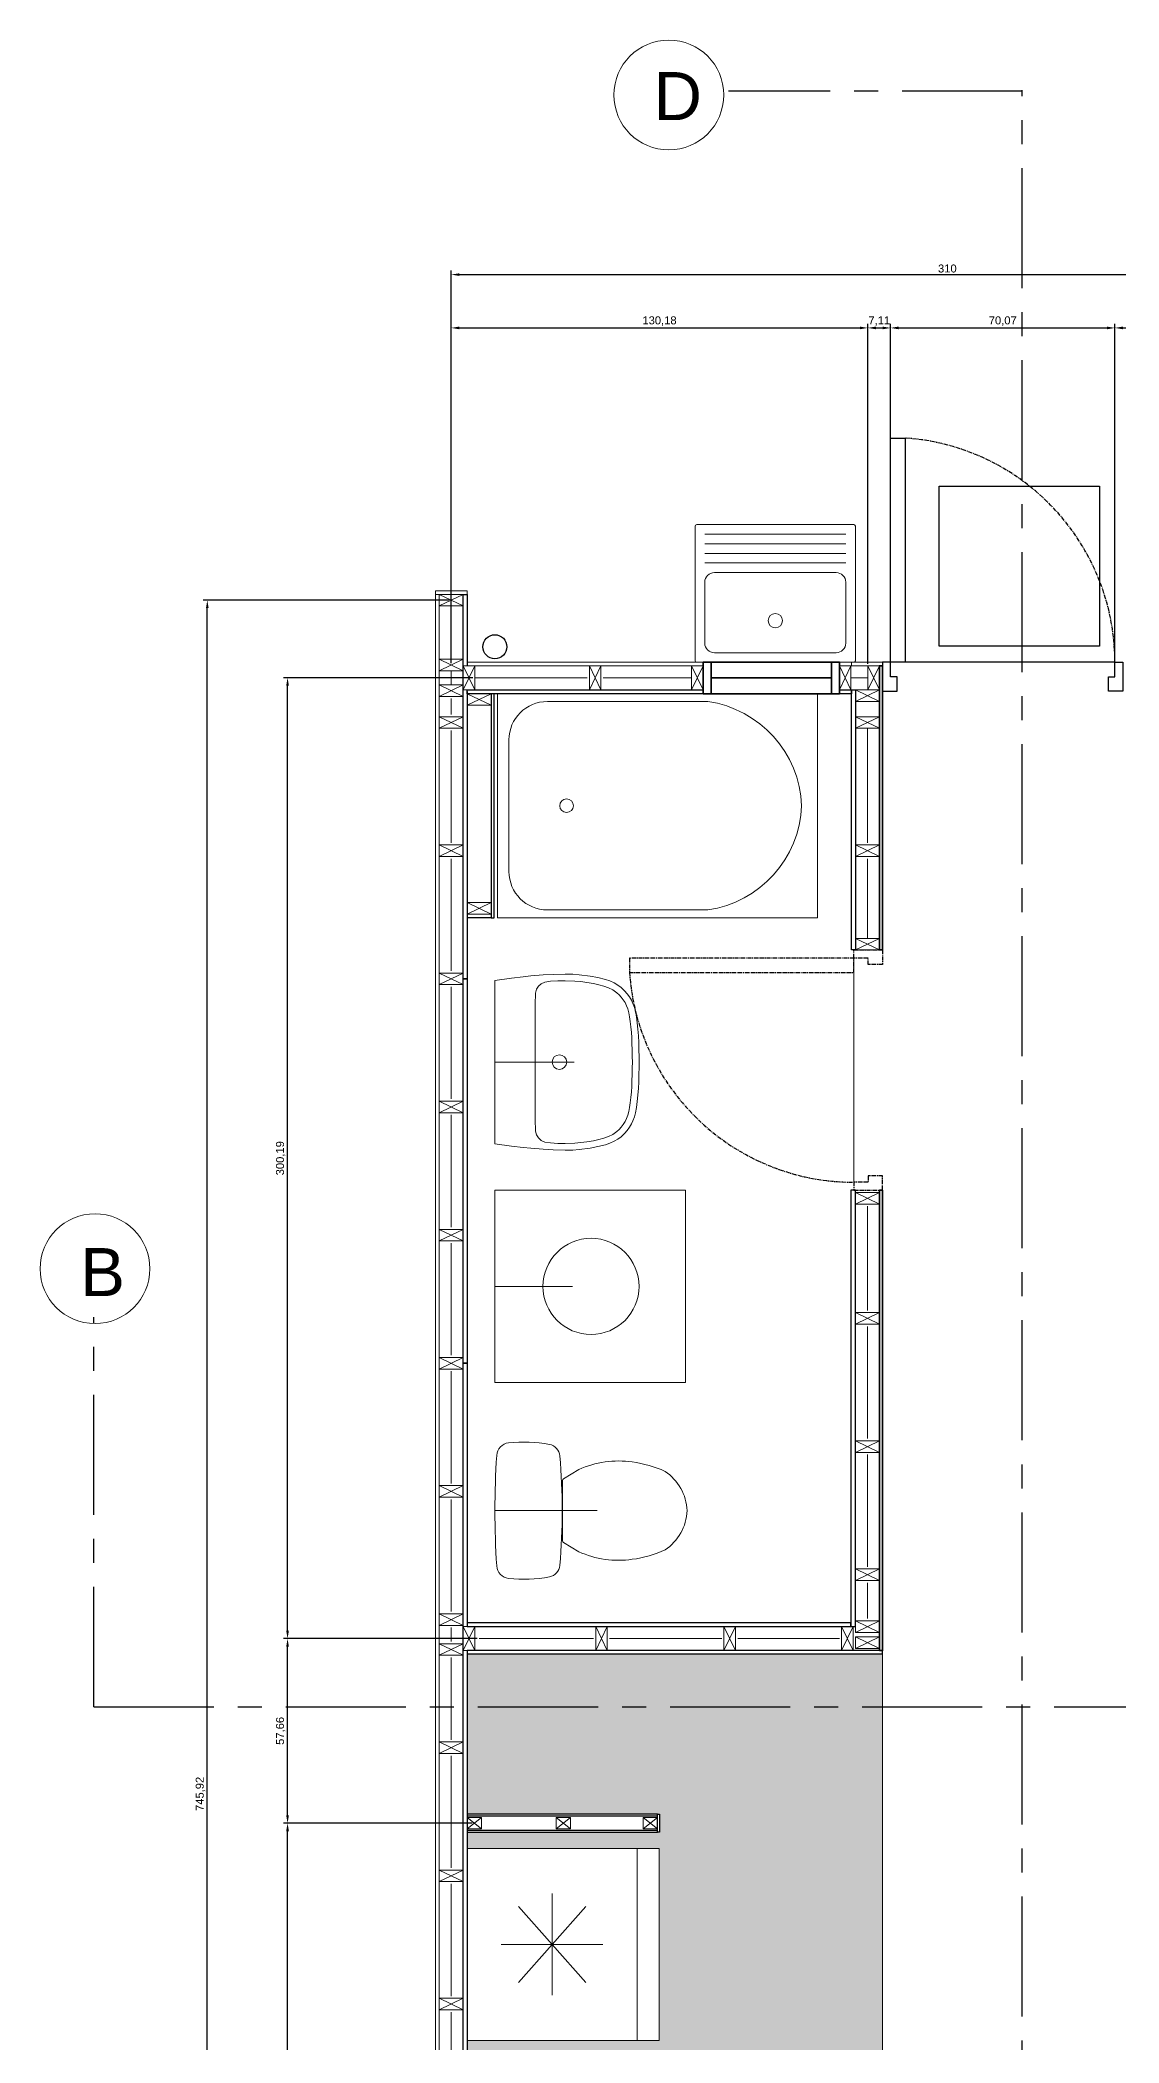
# Model space of a CAD drawing. Header units: millimetres. Extents: x -590 to 14421, y -527 to 4753.
# Drawn here: x 853 to 1190, y 1095 to 1721 of the extents above; entities that cross this region are included whole.
import ezdxf

# ---------------------------------------------------------------- set-up
doc = ezdxf.new("R2010")
doc.units = ezdxf.units.MM
doc.linetypes.add('CENTER', pattern=[2, 1.25, -0.25, 0.25, -0.25])
doc.layers.add('_AUX', color=210, linetype='Continuous', lineweight=18, plot=False)
for name, color, linetype, lineweight in [('A-ANNO-SYMB', 3, 'Continuous', 18), ('A-DETL-MBND', 3, 'Continuous', 18), ('A-DETL-MCUT', 4, 'Continuous', 25), ('A-DOOR-FULL', 4, 'Continuous', 25), ('A-ELEV-MBE1', 7, 'Continuous', 35), ('A-ELEV-MBE2', 4, 'Continuous', 25), ('A-FLOR-PATT', 8, 'Continuous', 18), ('A-FURN', 8, 'Continuous', 18), ('A-SECT-MCUT', 7, 'Continuous', 35), ('A-WALL-PATT', 8, 'Continuous', 18), ('A-WALL-STUD', 3, 'Continuous', 18)]:
    doc.layers.add(name, color=color, linetype=linetype, lineweight=lineweight)
doc.styles.get("Standard").update_dxf_attribs({"font": 'Arial.ttf'})
doc.linetypes.add('BATTING', pattern='A,0.0001,-0.1,[134,ltypeshp.shx,S=0.1,R=0,X=-0.1,Y=0],-0.2,[134,ltypeshp.shx,S=0.1,R=180,X=0.1,Y=0],-0.1', length=0.4001)
doc.dimstyles.new('ISO-25', dxfattribs={"dimtxt": 2.5, "dimasz": 2.5, "dimexe": 1.25, "dimexo": 0.625, "dimtad": 1, "dimtxsty": 'Standard', "dimcen": 2.5, "dimadec": 0, "dimazin": 0, "dimtfac": 1, "dimtmove": 0, "dimatfit": 3, "dimfxl": 1, "dimarcsym": 0})

# ---------------------------------------------------------------- blocks, each defined once
blk = doc.blocks.new('*D21')
at = {"color": 0, "lineweight": -2, "transparency": 16777216}
for p, q in [((981.62, 1526.17), (981.62, 1648.78)), ((984.12, 1647.53), (1289.11, 1647.53)), ((1291.61, 1526.17), (1291.61, 1648.78))]:
    blk.add_line(p, q, dxfattribs=at)
at = {"color": 0, "transparency": 16777216}
for points in [[(984.12, 1647.94), (984.12, 1647.11), (981.62, 1647.53)], [(1289.11, 1647.94), (1289.11, 1647.11), (1291.61, 1647.53)]]:
    blk.add_solid(points, dxfattribs=at)
at = {"color": 0, "transparency": 16777216, "insert": (1136.62, 1649.42), "char_height": 2.5, "attachment_point": 5}
blk.add_mtext('310', dxfattribs=at)
blk = doc.blocks.new('*D23')
at = {"color": 0, "lineweight": -2, "transparency": 16777216}
for p, q in [((980.99, 1545.82), (904.19, 1545.82)), ((905.44, 802.4), (905.44, 1543.32)), ((980.99, 799.9), (904.19, 799.9))]:
    blk.add_line(p, q, dxfattribs=at)
at = {"color": 0, "transparency": 16777216}
for points in [[(905.02, 1543.32), (905.85, 1543.32), (905.44, 1545.82)], [(905.02, 802.4), (905.85, 802.4), (905.44, 799.9)]]:
    blk.add_solid(points, dxfattribs=at)
at = {"color": 0, "transparency": 16777216, "insert": (903.3, 1172.86), "char_height": 2.5, "attachment_point": 5, "rotation": 90}
blk.add_mtext('745,92', dxfattribs=at)
blk = doc.blocks.new('*D24')
at = {"color": 0, "lineweight": -2, "transparency": 16777216}
for p, q in [((981.62, 1526.17), (981.62, 1632.12)), ((984.12, 1630.87), (1109.29, 1630.87)), ((1111.79, 1525.92), (1111.79, 1632.12))]:
    blk.add_line(p, q, dxfattribs=at)
at = {"color": 0, "transparency": 16777216}
for points in [[(984.12, 1631.29), (984.12, 1630.45), (981.62, 1630.87)], [(1109.29, 1631.29), (1109.29, 1630.45), (1111.79, 1630.87)]]:
    blk.add_solid(points, dxfattribs=at)
at = {"color": 0, "transparency": 16777216, "insert": (1046.7, 1633), "char_height": 2.5, "attachment_point": 5}
blk.add_mtext('130,18', dxfattribs=at)
blk = doc.blocks.new('*D25')
at = {"color": 0, "lineweight": -2, "transparency": 16777216}
for p, q in [((1118.9, 1527.03), (1118.9, 1632.12)), ((1121.4, 1630.87), (1186.47, 1630.87)), ((1188.97, 1527.02), (1188.97, 1632.12))]:
    blk.add_line(p, q, dxfattribs=at)
at = {"color": 0, "transparency": 16777216}
for points in [[(1121.4, 1631.29), (1121.4, 1630.45), (1118.9, 1630.87)], [(1186.47, 1631.29), (1186.47, 1630.45), (1188.97, 1630.87)]]:
    blk.add_solid(points, dxfattribs=at)
at = {"color": 0, "transparency": 16777216, "insert": (1153.93, 1633), "char_height": 2.5, "attachment_point": 5}
blk.add_mtext('70,07', dxfattribs=at)
blk = doc.blocks.new('*D26')
at = {"color": 0, "lineweight": -2, "transparency": 16777216}
for p, q in [((1111.79, 1527.03), (1111.79, 1632.12)), ((1114.29, 1630.87), (1116.4, 1630.87)), ((1118.9, 1527.02), (1118.9, 1632.12))]:
    blk.add_line(p, q, dxfattribs=at)
at = {"color": 0, "transparency": 16777216}
for points in [[(1114.29, 1631.29), (1114.29, 1630.45), (1111.79, 1630.87)], [(1116.4, 1631.29), (1116.4, 1630.45), (1118.9, 1630.87)]]:
    blk.add_solid(points, dxfattribs=at)
at = {"color": 0, "transparency": 16777216, "insert": (1115.35, 1633), "char_height": 2.5, "attachment_point": 5}
blk.add_mtext('7,11', dxfattribs=at)
blk = doc.blocks.new('*D27')
at = {"color": 0, "lineweight": -2, "transparency": 16777216}
for p, q in [((1188.97, 1527.03), (1188.97, 1632.12)), ((1191.47, 1630.87), (1289.11, 1630.87)), ((1291.61, 1527.03), (1291.61, 1632.12))]:
    blk.add_line(p, q, dxfattribs=at)
at = {"color": 0, "transparency": 16777216}
for points in [[(1191.47, 1631.29), (1191.47, 1630.45), (1188.97, 1630.87)], [(1289.11, 1631.29), (1289.11, 1630.45), (1291.61, 1630.87)]]:
    blk.add_solid(points, dxfattribs=at)
at = {"color": 0, "transparency": 16777216, "insert": (1240.29, 1633), "char_height": 2.5, "attachment_point": 5}
blk.add_mtext('102,65', dxfattribs=at)
blk = doc.blocks.new('*D37')
at = {"color": 0, "lineweight": -2, "transparency": 16777216}
for p, q in [((989.75, 1221.36), (929.26, 1221.36)), ((930.51, 1166.2), (930.51, 1218.86)), ((988.2, 1163.7), (929.26, 1163.7))]:
    blk.add_line(p, q, dxfattribs=at)
at = {"color": 0, "transparency": 16777216}
for points in [[(930.09, 1218.86), (930.93, 1218.86), (930.51, 1221.36)], [(930.09, 1166.2), (930.93, 1166.2), (930.51, 1163.7)]]:
    blk.add_solid(points, dxfattribs=at)
at = {"color": 0, "transparency": 16777216, "insert": (928.38, 1192.53), "char_height": 2.5, "attachment_point": 5, "rotation": 90}
blk.add_mtext('57,66', dxfattribs=at)
blk = doc.blocks.new('*D38')
at = {"color": 0, "lineweight": -2, "transparency": 16777216}
for p, q in [((988.2, 1163.7), (929.26, 1163.7)), ((930.51, 833.18), (930.51, 1161.2)), ((987.75, 830.68), (929.26, 830.68))]:
    blk.add_line(p, q, dxfattribs=at)
at = {"color": 0, "transparency": 16777216}
for points in [[(930.09, 1161.2), (930.93, 1161.2), (930.51, 1163.7)], [(930.09, 833.18), (930.93, 833.18), (930.51, 830.68)]]:
    blk.add_solid(points, dxfattribs=at)
at = {"color": 0, "transparency": 16777216, "insert": (928.38, 997.19), "char_height": 2.5, "attachment_point": 5, "rotation": 90}
blk.add_mtext('333,02', dxfattribs=at)
blk = doc.blocks.new('*D39')
at = {"color": 0, "lineweight": -2, "transparency": 16777216}
for p, q in [((988.35, 1521.55), (929.26, 1521.55)), ((930.51, 1223.86), (930.51, 1519.05)), ((986.55, 1221.36), (929.26, 1221.36))]:
    blk.add_line(p, q, dxfattribs=at)
at = {"color": 0, "transparency": 16777216}
for points in [[(930.09, 1519.05), (930.93, 1519.05), (930.51, 1521.55)], [(930.09, 1223.86), (930.93, 1223.86), (930.51, 1221.36)]]:
    blk.add_solid(points, dxfattribs=at)
at = {"color": 0, "transparency": 16777216, "insert": (928.38, 1371.45), "char_height": 2.5, "attachment_point": 5, "rotation": 90}
blk.add_mtext('300,19', dxfattribs=at)

msp = doc.modelspace()

# ---------------------------------------------------------------- hatches: boundary and pattern name
at = {"layer": 'A-FLOR-PATT'}
h = msp.add_hatch(dxfattribs=at)
h.set_pattern_fill('DOTS', color=0, scale=2.001937, style=0)
h.set_pattern_definition([(0, (-44812.4853, -1501.482), (1.58903716, 3.17807433), [0, -3.17807433])])
h.paths.add_polyline_path([(1116.397, 1216.601), (986.572, 1216.601), (986.572, 1166.552), (1046.683, 1166.552), (1046.683, 1160.845), (986.572, 1160.845), (986.572, 915.51), (1036.62, 915.51), (1036.62, 835.433), (1116.397, 835.433)])
h.paths.add_polyline_path([(991.576, 990.583), (1051.634, 990.583), (1051.634, 1050.641), (991.576, 1050.641)], flags=16)
h.paths.add_polyline_path([(1036.565, 1090.777), (986.572, 1090.777), (986.572, 1055.647), (1036.565, 1055.647)], flags=16)
h.paths.add_polyline_path([(1046.63, 1155.84), (986.572, 1155.84), (986.572, 1095.782), (1046.63, 1095.782)], flags=16)
h.paths.add_polyline_path([(1036.619, 985.578), (986.572, 985.578), (986.572, 915.51), (1036.619, 915.51)], flags=16)

# ---------------------------------------------------------------- linework, layer by layer
at = {"color": 3, "linetype": 'CENTER', "ltscale": 30}
for p, q in [((1160, 1704.839), (1068.238, 1704.839)), ((1160, 683.316), (1160, 1705.142)), ((870, 1200), (870, 1321.762)), ((870, 1200), (1737.96, 1200))]:
    msp.add_line(p, q, dxfattribs=at)
at = {"color": 0}
for p, q in [((995.098, 1446.521), (995.098, 1516.591)), ((994.078, 1446.521), (986.572, 1446.521)), ((994.078, 1446.521), (995.098, 1446.521))]:
    msp.add_line(p, q, dxfattribs=at)
at = {"layer": '_AUX', "color": 0}
for points in [[(1116.397, 1216.601), (986.572, 1216.601), (986.572, 1166.552), (1046.683, 1166.552), (1046.683, 1160.845), (986.572, 1160.845), (986.572, 915.51), (1036.62, 915.51), (1036.62, 835.433), (1116.397, 835.433)], [(1046.63, 1155.84), (986.572, 1155.84), (986.572, 1095.782), (1046.63, 1095.782)]]:
    msp.add_lwpolyline(points, close=True, dxfattribs=at)
at = {"layer": 'A-ANNO-SYMB', "color": 0}
for p, q in [((996.098, 1446.591), (996.098, 1516.591)), ((1096.098, 1446.591), (1096.098, 1516.591)), ((1011.674, 1514.161), (1061.77, 1514.161)), ((999.674, 1502.161), (999.674, 1481.591)), ((999.674, 1461.021), (999.674, 1481.591)), ((996.098, 1446.591), (1096.098, 1446.591)), ((1011.674, 1449.021), (1061.77, 1449.021))]:
    msp.add_line(p, q, dxfattribs=at)
at = {"layer": 'A-ANNO-SYMB'}
for centre in [(1049.613, 1703.646), (870.36, 1336.948)]:
    msp.add_circle(centre, 17.163, dxfattribs=at)
at = {"layer": 'A-ANNO-SYMB', "color": 0}
msp.add_circle((1017.674, 1481.591), 2.126, dxfattribs=at)
for centre, radius, start, end in [((1011.674, 1502.161), 12, 90, 180), ((1056.845, 1480.236), 34.28, 2.264793, 81.74057), ((1056.845, 1482.946), 34.28, 278.25943, 357.735207), ((1011.674, 1461.021), 12, 180, 270)]:
    msp.add_arc(centre, radius, start, end, dxfattribs=at)
at = {"layer": 'A-DETL-MBND', "color": 0}
msp.add_line((976.762, 1547.623), (976.762, 1548.724), dxfattribs=at)
for points in [[(976.762, 1548.724), (986.571, 1548.724), (986.571, 1547.623), (976.762, 1547.623)], [(976.762, 1187.273), (976.762, 1547.623), (977.863, 1547.623), (977.863, 1187.273)], [(1060.343, 1525.299), (986.571, 1525.3), (986.571, 1526.401), (1060.343, 1526.401)], [(1102.884, 1526.401), (1106.688, 1526.401), (1106.688, 1525.3), (1102.884, 1525.3)], [(1116.398, 1526.4), (1116.398, 1525.3), (1106.688, 1525.299), (1106.688, 1526.401), (1116.398, 1526.401)], [(977.863, 1189.775), (977.863, 796.896), (976.762, 796.896), (976.762, 1187.273)]]:
    msp.add_lwpolyline(points, dxfattribs=at)
at = {"layer": 'A-DETL-MCUT', "color": 0}
for p, q in [((994.078, 1516.591), (994.078, 1446.521)), ((985.37, 1187.273), (985.37, 1307.389)), ((985.37, 1307.389), (986.571, 1307.389)), ((986.571, 1307.389), (986.572, 1225.109)), ((986.572, 1217.602), (986.572, 1102.191))]:
    msp.add_line(p, q, dxfattribs=at)
for points in [[(986.572, 1517.301), (986.572, 1427.505), (985.371, 1427.505), (985.37, 1547.623), (986.572, 1547.623), (986.572, 1525.3)], [(1060.344, 1516.591), (986.571, 1516.591), (986.571, 1517.792), (1060.344, 1517.792)], [(1102.884, 1517.792), (1106.688, 1517.792), (1106.688, 1516.591), (1102.885, 1516.591)], [(986.572, 1102.191), (986.572, 1067.157), (985.37, 1067.157), (985.37, 1189.775)], [(986.572, 1165.952), (1046.083, 1165.952), (1046.083, 1166.552), (986.572, 1166.552)], [(986.572, 1160.847), (1046.083, 1160.847), (1046.083, 1161.447), (986.572, 1161.447)]]:
    msp.add_lwpolyline(points, dxfattribs=at)
for points in [[(1107.889, 1517.792), (1107.889, 1436.514), (1106.688, 1436.514), (1106.688, 1517.792)], [(985.37, 1307.389), (985.37, 1427.505), (986.571, 1427.505), (986.572, 1307.389)], [(1107.889, 1361.441), (1106.466, 1361.441), (1106.467, 1225.109), (1107.889, 1225.109)], [(1106.467, 1225.109), (1106.467, 1226.31), (986.571, 1226.31), (986.571, 1225.109)], [(1116.397, 1216.601), (1116.397, 1217.601), (986.572, 1217.602), (986.572, 1216.601)], [(1046.083, 1160.845), (1046.083, 1166.552), (1046.683, 1166.552), (1046.683, 1160.845)]]:
    msp.add_lwpolyline(points, close=True, dxfattribs=at)
at = {"layer": 'A-DOOR-FULL', "color": 0}
for points in [[(1123.405, 1596.468), (1123.405, 1526.4), (1118.9, 1526.4), (1118.9, 1596.468), (1123.405, 1596.468)], [(1118.9, 1526.4), (1116.398, 1526.4), (1116.398, 1517.391), (1120.902, 1517.391), (1120.902, 1521.896), (1118.9, 1521.896), (1118.9, 1526.4)], [(1188.968, 1526.4), (1191.471, 1526.4), (1191.471, 1517.391), (1186.966, 1517.391), (1186.966, 1521.896), (1188.968, 1521.896), (1188.968, 1526.4)]]:
    msp.add_lwpolyline(points, dxfattribs=at)
at = {"layer": 'A-DOOR-FULL', "color": 0, "linetype": 'CENTER'}
for points in [[(1037.321, 1429.507), (1107.389, 1429.507), (1107.389, 1434.011), (1037.321, 1434.011), (1037.321, 1429.507)], [(1107.389, 1434.011), (1107.389, 1436.514), (1116.398, 1436.514), (1116.398, 1432.009), (1111.893, 1432.009), (1111.893, 1434.011), (1107.389, 1434.011)], [(1107.389, 1363.943), (1107.389, 1361.441), (1116.398, 1361.441), (1116.398, 1365.945), (1111.893, 1365.945), (1111.893, 1363.943), (1107.389, 1363.943)]]:
    msp.add_lwpolyline(points, dxfattribs=at)
for centre, start, end in [((1118.632, 1526.294), 0.086435, 86.109339), ((1107.495, 1434.279), 183.890661, 269.913565)]:
    msp.add_arc(centre, 70.336, start, end, dxfattribs=at)
at = {"layer": 'A-ELEV-MBE1', "color": 0}
for p, q in [((1062.846, 1526.401), (1100.382, 1526.402)), ((1062.846, 1521.496), (1100.382, 1521.496)), ((1062.846, 1516.591), (1100.382, 1516.591)), ((976.812, 1102.191), (976.812, 1102.191))]:
    msp.add_line(p, q, dxfattribs=at)
for points in [[(1060.343, 1526.401), (1062.846, 1526.401), (1062.846, 1516.591), (1060.344, 1516.591)], [(1100.382, 1526.401), (1102.884, 1526.401), (1102.885, 1516.591), (1100.382, 1516.591)]]:
    msp.add_lwpolyline(points, close=True, dxfattribs=at)
at = {"layer": 'A-ELEV-MBE2', "color": 0}
msp.add_line((1188.968, 1526.401), (1118.9, 1526.401), dxfattribs=at)
msp.add_lwpolyline([(1134.097, 1581.454), (1184.146, 1581.454), (1184.146, 1531.405), (1134.097, 1531.405), (1134.097, 1581.454)], dxfattribs=at)
at = {"layer": 'A-ELEV-MBE2', "color": 0, "ltscale": 0.05}
msp.add_circle((995.266, 1531.252), 3.754, dxfattribs=at)
at = {"layer": 'A-FLOR-PATT', "color": 0}
msp.add_line((1107.389, 1363.943), (1107.389, 1434.011), dxfattribs=at)
at = {"layer": 'A-FLOR-PATT', "color": 0, "linetype": 'BATTING', "ltscale": 0.11}
msp.add_lwpolyline([(1111.652, 1485.906), (1111.652, 1485.962)], dxfattribs=at)
at = {"layer": 'A-FURN', "color": 0, "ltscale": 0.25}
for p, q in [((1057.841, 1568.942), (1057.841, 1526.901)), ((1107.389, 1569.442), (1058.341, 1569.442)), ((1104.886, 1566.439), (1060.844, 1566.439)), ((1107.889, 1526.901), (1107.889, 1568.942)), ((1104.886, 1563.436), (1060.844, 1563.436)), ((1104.886, 1560.433), (1060.844, 1560.433)), ((1104.886, 1557.431), (1060.844, 1557.431)), ((1101.883, 1554.428), (1063.847, 1554.428)), ((1060.844, 1551.425), (1060.844, 1532.406)), ((1104.886, 1532.406), (1104.886, 1551.425)), ((1063.847, 1529.403), (1101.883, 1529.403)), ((1058.341, 1526.401), (1107.389, 1526.401))]:
    msp.add_line(p, q, dxfattribs=at)
at = {"layer": 'A-FURN', "color": 0}
for p, q in [((1000.45, 1427.712), (995.28, 1426.958)), ((995.28, 1426.958), (995.28, 1401.48)), ((1004.062, 1428.156), (1000.45, 1427.712)), ((1006.554, 1428.41), (1004.062, 1428.156)), ((1010.402, 1428.719), (1006.554, 1428.41)), ((1013.518, 1428.897), (1010.402, 1428.719)), ((1014.983, 1426.88), (1012.692, 1426.739)), ((1017.204, 1429.005), (1013.518, 1428.897)), ((1017.191, 1426.904), (1014.983, 1426.88)), ((1020.288, 1426.799), (1017.191, 1426.904)), ((1019.665, 1428.942), (1017.204, 1429.005)), ((1021.628, 1428.799), (1019.665, 1428.942)), ((1022.109, 1426.638), (1020.288, 1426.799)), ((1025.034, 1428.355), (1021.628, 1428.799)), ((1027.44, 1427.89), (1025.034, 1428.355)), ((1029.846, 1427.292), (1027.44, 1427.89)), ((1031.217, 1426.831), (1029.846, 1427.292)), ((1032.542, 1426.216), (1031.217, 1426.831)), ((1007.923, 1421.85), (1007.892, 1420.602)), ((1007.892, 1401.48), (1007.892, 1420.602)), ((1008.011, 1423.041), (1007.923, 1421.85)), ((1008.317, 1424.23), (1008.011, 1423.041)), ((1008.88, 1425.164), (1008.317, 1424.23)), ((1009.714, 1425.94), (1008.88, 1425.164)), ((1010.904, 1426.503), (1009.714, 1425.94)), ((1012.692, 1426.739), (1010.904, 1426.503)), ((1023.97, 1426.397), (1022.109, 1426.638)), ((1026.099, 1426.024), (1023.97, 1426.397)), ((1027.788, 1425.654), (1026.099, 1426.024)), ((1029.32, 1425.258), (1027.788, 1425.654)), ((1030.811, 1424.726), (1029.32, 1425.258)), ((1032.082, 1424.063), (1030.811, 1424.726)), ((1033.414, 1423.109), (1032.082, 1424.063)), ((1033.64, 1425.558), (1032.542, 1426.216)), ((1034.09, 1422.492), (1033.414, 1423.109)), ((1034.691, 1424.776), (1033.64, 1425.558)), ((1034.763, 1421.762), (1034.09, 1422.492)), ((1035.781, 1423.767), (1034.691, 1424.776)), ((1035.399, 1420.927), (1034.763, 1421.762)), ((1035.938, 1420.058), (1035.399, 1420.927)), ((1036.594, 1422.839), (1035.781, 1423.767)), ((1037.309, 1421.847), (1036.594, 1422.839)), ((1037.925, 1420.798), (1037.309, 1421.847)), ((1038.404, 1419.782), (1037.925, 1420.798)), ((1036.405, 1419.119), (1035.938, 1420.058)), ((1036.791, 1418.101), (1036.405, 1419.119)), ((1037.101, 1416.92), (1036.791, 1418.101)), ((1037.344, 1415.63), (1037.101, 1416.92)), ((1037.577, 1414.149), (1037.344, 1415.63)), ((1038.846, 1418.562), (1038.404, 1419.782)), ((1039.167, 1417.303), (1038.846, 1418.562)), ((1039.48, 1415.607), (1039.167, 1417.303)), ((1039.749, 1413.754), (1039.48, 1415.607)), ((1037.775, 1412.516), (1037.577, 1414.149)), ((1037.922, 1410.766), (1037.775, 1412.516)), ((1038.017, 1409.142), (1037.922, 1410.766)), ((1038.103, 1407.304), (1038.017, 1409.142)), ((1039.956, 1411.76), (1039.749, 1413.754)), ((1040.094, 1409.665), (1039.956, 1411.76)), ((1040.194, 1407.613), (1040.091, 1409.707)), ((1038.169, 1405.345), (1038.103, 1407.304)), ((1038.211, 1403.214), (1038.169, 1405.345)), ((1038.221, 1401.48), (1038.211, 1403.214)), ((1040.271, 1405.353), (1040.193, 1407.649)), ((1040.315, 1403.002), (1040.27, 1405.392)), ((1040.323, 1401.48), (1040.315, 1403.035)), ((995.28, 1401.48), (995.28, 1376.002)), ((995.28, 1401.48), (1020.058, 1401.48)), ((1007.892, 1401.48), (1007.892, 1382.358)), ((1038.103, 1395.655), (1038.017, 1393.818)), ((1038.169, 1397.614), (1038.103, 1395.655)), ((1038.211, 1399.745), (1038.169, 1397.614)), ((1038.221, 1401.48), (1038.211, 1399.745)), ((1040.193, 1395.31), (1040.271, 1397.607)), ((1040.27, 1397.568), (1040.315, 1399.941)), ((1040.315, 1399.941), (1040.323, 1401.48)), ((1037.775, 1390.444), (1037.577, 1388.81)), ((1037.922, 1392.193), (1037.775, 1390.444)), ((1038.017, 1393.818), (1037.922, 1392.193)), ((1039.749, 1389.206), (1039.956, 1391.199)), ((1039.956, 1391.199), (1040.094, 1393.294)), ((1040.091, 1393.253), (1040.194, 1395.347)), ((1036.405, 1383.841), (1035.938, 1382.901)), ((1036.791, 1384.858), (1036.405, 1383.841)), ((1037.101, 1386.039), (1036.791, 1384.858)), ((1037.344, 1387.329), (1037.101, 1386.039)), ((1037.577, 1388.81), (1037.344, 1387.329)), ((1037.925, 1382.162), (1038.404, 1383.177)), ((1038.404, 1383.177), (1038.846, 1384.398)), ((1038.846, 1384.398), (1039.167, 1385.657)), ((1039.167, 1385.657), (1039.48, 1387.352)), ((1039.48, 1387.352), (1039.749, 1389.206)), ((1007.923, 1381.109), (1007.892, 1382.358)), ((1008.011, 1379.919), (1007.923, 1381.109)), ((1008.317, 1378.73), (1008.011, 1379.919)), ((1008.88, 1377.795), (1008.317, 1378.73)), ((1009.714, 1377.019), (1008.88, 1377.795)), ((1010.904, 1376.457), (1009.714, 1377.019)), ((1026.099, 1376.935), (1023.97, 1376.562)), ((1027.788, 1377.306), (1026.099, 1376.935)), ((1029.32, 1377.701), (1027.788, 1377.306)), ((1030.811, 1378.233), (1029.32, 1377.701)), ((1032.082, 1378.896), (1030.811, 1378.233)), ((1031.217, 1376.129), (1032.542, 1376.743)), ((1033.414, 1379.851), (1032.082, 1378.896)), ((1032.542, 1376.743), (1033.64, 1377.401)), ((1034.09, 1380.467), (1033.414, 1379.851)), ((1033.64, 1377.401), (1034.691, 1378.184)), ((1034.763, 1381.197), (1034.09, 1380.467)), ((1034.691, 1378.184), (1035.781, 1379.193)), ((1035.399, 1382.033), (1034.763, 1381.197)), ((1035.938, 1382.901), (1035.399, 1382.033)), ((1035.781, 1379.193), (1036.594, 1380.121)), ((1036.594, 1380.121), (1037.309, 1381.113)), ((1037.309, 1381.113), (1037.925, 1382.162)), ((995.28, 1376.002), (1000.45, 1375.248)), ((1000.45, 1375.248), (1004.062, 1374.804)), ((1004.062, 1374.804), (1006.554, 1374.55)), ((1006.554, 1374.55), (1010.402, 1374.24)), ((1010.402, 1374.24), (1013.518, 1374.062)), ((1012.692, 1376.22), (1010.904, 1376.457)), ((1014.983, 1376.079), (1012.692, 1376.22)), ((1013.518, 1374.062), (1017.204, 1373.954)), ((1017.191, 1376.055), (1014.983, 1376.079)), ((1020.288, 1376.16), (1017.191, 1376.055)), ((1017.204, 1373.954), (1019.665, 1374.018)), ((1019.665, 1374.018), (1021.628, 1374.161)), ((1022.109, 1376.321), (1020.288, 1376.16)), ((1021.628, 1374.161), (1025.034, 1374.604)), ((1023.97, 1376.562), (1022.109, 1376.321)), ((1025.034, 1374.604), (1027.44, 1375.07)), ((1027.44, 1375.07), (1029.846, 1375.668)), ((1029.846, 1375.668), (1031.217, 1376.129)), ((1016.392, 1261.344), (1016.392, 1270.804)), ((1016.658, 1271.245), (1021.494, 1274.169)), ((1027.205, 1261.344), (995.28, 1261.344)), ((1016.392, 1261.344), (1016.392, 1251.885)), ((1016.658, 1251.443), (1021.494, 1248.52)), ((991.076, 1165.501), (986.572, 1161.898)), ((986.572, 1165.501), (991.076, 1161.898)), ((1018.88, 1165.501), (1014.375, 1161.898)), ((1014.375, 1165.501), (1018.88, 1161.898)), ((1046.083, 1165.501), (1041.578, 1161.898)), ((1041.578, 1165.501), (1046.083, 1161.898)), ((986.572, 1155.84), (986.572, 1095.782)), ((1046.63, 1155.84), (986.572, 1155.84)), ((1039.681, 1095.782), (1039.681, 1155.84)), ((1046.63, 1095.782), (1046.63, 1155.84)), ((1013.126, 1125.811), (1013.126, 1141.699)), ((1023.651, 1113.909), (1002.601, 1137.713)), ((1023.651, 1137.713), (1002.601, 1113.909)), ((997.238, 1125.811), (1029.014, 1125.811)), ((1013.126, 1125.811), (1013.126, 1109.923)), ((986.572, 1095.782), (1046.63, 1095.782))]:
    msp.add_line(p, q, dxfattribs=at)
for points in [[(995.28, 1361.441), (995.28, 1301.383), (1054.838, 1301.383), (1054.838, 1361.441), (995.28, 1361.441)], [(995.28, 1331.412), (1019.497, 1331.412)]]:
    msp.add_lwpolyline(points, dxfattribs=at)
for points in [[(991.076, 1165.501), (986.572, 1165.501), (986.572, 1161.898), (991.076, 1161.898)], [(1018.88, 1165.501), (1014.375, 1165.501), (1014.375, 1161.898), (1018.88, 1161.898)], [(1046.083, 1165.501), (1041.578, 1165.501), (1041.578, 1161.898), (1046.083, 1161.898)]]:
    msp.add_lwpolyline(points, close=True, dxfattribs=at)
at = {"layer": 'A-FURN', "color": 0, "ltscale": 0.25}
msp.add_circle((1082.865, 1539.413), 2.237, dxfattribs=at)
at = {"layer": 'A-FURN', "color": 0}
for centre, radius in [((1015.432, 1401.48), 2.284), ((1025.309, 1331.412), 15.015)]:
    msp.add_circle(centre, radius, dxfattribs=at)
at = {"layer": 'A-FURN', "color": 0, "ltscale": 0.25}
for centre, radius, start, end in [((1058.341, 1568.942), 0.5, 90, 180), ((1107.389, 1568.942), 0.5, 0, 90), ((1063.847, 1551.425), 3.003, 90, 180), ((1101.883, 1551.425), 3.003, 0, 90), ((1058.341, 1526.901), 0.5, 180, 270), ((1063.847, 1532.406), 3.003, 180, 270), ((1101.883, 1532.406), 3.003, 270, 0), ((1107.389, 1526.901), 0.5, 270, 0)]:
    msp.add_arc(centre, radius, start, end, dxfattribs=at)
at = {"layer": 'A-FURN', "color": 0}
for centre, radius, start, end in [((1042.591, 1409.829), 2.502, 182.806886, 183.764718), ((1042.693, 1407.735), 2.502, 181.968399, 182.806886), ((1042.772, 1405.439), 2.502, 181.073904, 181.968399), ((1042.817, 1403.049), 2.502, 180.318419, 181.073904), ((1042.772, 1397.521), 2.502, 178.031601, 178.926096), ((1042.591, 1393.13), 2.502, 176.235282, 177.193114), ((1042.693, 1395.224), 2.502, 177.193114, 178.031601), ((1259.869, 1261.344), 264.589, 176.25542, 183.74458), ((1000.04, 1278.35), 4.204, 96.335902, 176.25542), ((1004.314, 1239.852), 42.938, 79.254844, 96.335902), ((1011.573, 1278.104), 4.004, 4.94027, 79.254844), ((817.683, 1261.344), 198.617, 355.05973, 4.94027), ((1033.917, 1246.83), 30.029, 81.793069, 114.438175), ((1016.893, 1270.804), 0.5, 118.022595, 180), ((1033.561, 1241.011), 35.843, 65.475579, 82.556764), ((1039.675, 1260.618), 15.68, 2.655151, 56.021131), ((1039.675, 1262.071), 15.68, 303.978869, 357.344849), ((1016.893, 1251.885), 0.5, 180, 241.977405), ((1033.917, 1275.858), 30.029, 245.561825, 278.206931), ((1033.561, 1281.678), 35.843, 277.443236, 294.524421), ((1000.04, 1244.339), 4.204, 183.74458, 263.664098), ((1004.314, 1282.836), 42.938, 263.664098, 280.745156), ((1011.573, 1244.585), 4.004, 280.745156, 355.05973)]:
    msp.add_arc(centre, radius, start, end, dxfattribs=at)
at = {"layer": 'A-SECT-MCUT', "color": 0}
for points in [[(1116.397, 1525.3), (1115.396, 1525.3), (1115.397, 1436.514), (1116.398, 1436.514)], [(1115.396, 1217.601), (1116.397, 1217.601), (1116.397, 1361.441), (1115.396, 1361.441)]]:
    msp.add_lwpolyline(points, close=True, dxfattribs=at)
at = {"layer": 'A-WALL-PATT', "color": 0, "ltscale": 0.1}
for p, q in [((981.617, 1527.351), (981.617, 1544.019)), ((981.617, 1519.344), (981.617, 1523.748)), ((1024.108, 1521.546), (988.974, 1521.546)), ((1056.74, 1521.546), (1029.112, 1521.546)), ((1106.488, 1521.546), (1111.793, 1521.546)), ((981.617, 1510.085), (981.617, 1515.04)), ((981.617, 1470.046), (981.617, 1505.08)), ((1111.643, 1470.046), (1111.643, 1505.781)), ((981.617, 1430.008), (981.617, 1465.042)), ((1111.644, 1440.117), (1111.643, 1465.042)), ((981.617, 1389.969), (981.617, 1425.003)), ((981.617, 1349.93), (981.617, 1384.964)), ((1111.642, 1323.905), (1111.642, 1356.436)), ((981.617, 1309.891), (981.617, 1344.925)), ((1111.642, 1283.866), (1111.642, 1318.9)), ((981.617, 1269.853), (981.617, 1304.886)), ((1111.642, 1243.827), (1111.642, 1278.861)), ((981.617, 1229.803), (981.617, 1264.848)), ((1111.643, 1227.611), (1111.642, 1238.822)), ((981.617, 1224.798), (981.617, 1220.458)), ((990.375, 1221.356), (1026.081, 1221.356)), ((1031.086, 1221.356), (1066.12, 1221.356)), ((1071.125, 1221.355), (1102.884, 1221.355)), ((981.617, 1215.453), (981.617, 1189.775)), ((981.617, 1184.77), (981.617, 1149.736)), ((981.617, 1109.698), (981.617, 1144.732)), ((981.617, 1104.693), (981.617, 1069.659))]:
    msp.add_line(p, q, dxfattribs=at)
at = {"layer": 'A-WALL-STUD', "color": 0}
for p, q in [((985.37, 1547.623), (977.863, 1544.019)), ((977.863, 1547.623), (985.37, 1544.019)), ((985.37, 1523.748), (977.863, 1527.351)), ((977.863, 1523.748), (985.37, 1527.351)), ((985.371, 1517.792), (988.974, 1525.3)), ((985.371, 1525.3), (988.974, 1517.792)), ((1024.808, 1517.792), (1028.412, 1525.299)), ((1024.808, 1525.299), (1028.412, 1517.792)), ((1056.74, 1517.792), (1060.343, 1525.299)), ((1056.74, 1525.299), (1060.343, 1517.792)), ((1102.884, 1517.792), (1106.488, 1525.3)), ((1102.884, 1525.3), (1106.488, 1517.792)), ((1111.793, 1517.792), (1115.396, 1525.3)), ((1111.793, 1525.3), (1115.396, 1517.792)), ((985.37, 1519.344), (977.863, 1515.74)), ((977.863, 1519.344), (985.37, 1515.74)), ((994.079, 1516.591), (986.572, 1512.988)), ((986.572, 1516.591), (994.079, 1512.988)), ((1107.889, 1517.792), (1115.397, 1514.189)), ((1115.397, 1517.792), (1107.889, 1514.189)), ((985.37, 1509.384), (977.863, 1505.781)), ((977.863, 1509.384), (985.37, 1505.781)), ((1107.889, 1509.384), (1115.396, 1505.781)), ((1115.396, 1509.384), (1107.889, 1505.781)), ((985.37, 1469.346), (977.863, 1465.742)), ((977.863, 1469.346), (985.37, 1465.742)), ((1107.889, 1469.346), (1115.396, 1465.742)), ((1115.396, 1469.346), (1107.889, 1465.742)), ((994.078, 1451.326), (986.571, 1447.722)), ((986.571, 1451.326), (994.078, 1447.722)), ((1107.89, 1440.117), (1115.397, 1436.514)), ((1115.397, 1440.117), (1107.89, 1436.514)), ((985.37, 1429.307), (977.863, 1425.703)), ((977.863, 1429.307), (985.37, 1425.703)), ((985.37, 1389.268), (977.863, 1385.665)), ((977.863, 1389.268), (985.37, 1385.665)), ((1107.889, 1360.74), (1115.396, 1357.137)), ((1115.396, 1360.74), (1107.889, 1357.137)), ((985.37, 1349.229), (977.863, 1345.626)), ((977.863, 1349.229), (985.37, 1345.626)), ((1107.889, 1323.204), (1115.396, 1319.6)), ((1115.396, 1323.204), (1107.889, 1319.6)), ((985.37, 1305.587), (977.863, 1309.191)), ((977.863, 1305.587), (985.37, 1309.191)), ((1107.889, 1283.165), (1115.396, 1279.562)), ((1115.396, 1283.165), (1107.889, 1279.562)), ((985.37, 1265.548), (977.863, 1269.152)), ((977.863, 1265.548), (985.37, 1269.152)), ((1107.889, 1243.127), (1115.396, 1239.523)), ((1115.396, 1243.127), (1107.889, 1239.523)), ((985.37, 1225.498), (977.863, 1229.102)), ((977.863, 1225.498), (985.37, 1229.102)), ((1107.889, 1226.91), (1115.396, 1223.307)), ((1115.396, 1226.91), (1107.889, 1223.307)), ((985.37, 1217.602), (988.974, 1225.109)), ((985.37, 1225.109), (988.974, 1217.602)), ((1026.782, 1217.602), (1030.386, 1225.109)), ((1026.782, 1225.109), (1030.386, 1217.602)), ((1066.821, 1217.602), (1070.424, 1225.109)), ((1066.821, 1225.109), (1070.424, 1217.602)), ((1103.585, 1217.602), (1107.188, 1225.109)), ((1103.585, 1225.109), (1107.188, 1217.602)), ((1107.889, 1221.906), (1115.396, 1218.302)), ((1115.396, 1221.906), (1107.889, 1218.302)), ((985.37, 1219.757), (977.863, 1216.154)), ((977.863, 1219.757), (985.37, 1216.154)), ((985.37, 1189.075), (977.863, 1185.471)), ((977.863, 1189.075), (985.37, 1185.471)), ((985.37, 1149.036), (977.863, 1145.432)), ((977.863, 1149.036), (985.37, 1145.432)), ((985.37, 1108.997), (977.863, 1105.394)), ((977.863, 1108.997), (985.37, 1105.394))]:
    msp.add_line(p, q, dxfattribs=at)
for points in [[(985.37, 1547.623), (977.863, 1547.623), (977.863, 1544.019), (985.37, 1544.019)], [(985.37, 1523.748), (977.863, 1523.748), (977.863, 1527.351), (985.37, 1527.351)], [(985.371, 1517.792), (985.371, 1525.3), (988.974, 1525.3), (988.974, 1517.792)], [(1024.808, 1517.792), (1024.808, 1525.299), (1028.412, 1525.299), (1028.412, 1517.792)], [(1056.74, 1517.792), (1056.74, 1525.299), (1060.343, 1525.299), (1060.343, 1517.792)], [(1102.884, 1517.792), (1102.884, 1525.3), (1106.488, 1525.3), (1106.488, 1517.792)], [(1111.793, 1517.792), (1111.793, 1525.3), (1115.396, 1525.3), (1115.396, 1517.792)], [(985.37, 1519.344), (977.863, 1519.344), (977.863, 1515.74), (985.37, 1515.74)], [(994.079, 1516.591), (986.572, 1516.591), (986.572, 1512.988), (994.079, 1512.988)], [(1107.889, 1517.792), (1115.397, 1517.792), (1115.397, 1514.189), (1107.889, 1514.189)], [(985.37, 1509.384), (977.863, 1509.384), (977.863, 1505.781), (985.37, 1505.781)], [(1107.889, 1509.384), (1115.396, 1509.384), (1115.396, 1505.781), (1107.889, 1505.781)], [(985.37, 1469.346), (977.863, 1469.346), (977.863, 1465.742), (985.37, 1465.742)], [(1107.889, 1469.346), (1115.396, 1469.346), (1115.396, 1465.742), (1107.889, 1465.742)], [(994.078, 1451.326), (986.571, 1451.326), (986.571, 1447.722), (994.078, 1447.722)], [(1107.89, 1440.117), (1115.397, 1440.117), (1115.397, 1436.514), (1107.89, 1436.514)], [(985.37, 1429.307), (977.863, 1429.307), (977.863, 1425.703), (985.37, 1425.703)], [(985.37, 1389.268), (977.863, 1389.268), (977.863, 1385.665), (985.37, 1385.665)], [(1107.889, 1360.74), (1115.396, 1360.74), (1115.396, 1357.137), (1107.889, 1357.137)], [(985.37, 1349.229), (977.863, 1349.229), (977.863, 1345.626), (985.37, 1345.626)], [(1107.889, 1323.204), (1115.396, 1323.204), (1115.396, 1319.6), (1107.889, 1319.6)], [(985.37, 1305.587), (977.863, 1305.587), (977.863, 1309.191), (985.37, 1309.191)], [(1107.889, 1283.165), (1115.396, 1283.165), (1115.396, 1279.562), (1107.889, 1279.562)], [(985.37, 1265.548), (977.863, 1265.548), (977.863, 1269.152), (985.37, 1269.152)], [(1107.889, 1243.127), (1115.396, 1243.127), (1115.396, 1239.523), (1107.889, 1239.523)], [(985.37, 1225.498), (977.863, 1225.498), (977.863, 1229.102), (985.37, 1229.102)], [(1107.889, 1226.91), (1115.396, 1226.91), (1115.396, 1223.307), (1107.889, 1223.307)], [(985.37, 1217.602), (985.37, 1225.109), (988.974, 1225.109), (988.974, 1217.602)], [(1026.782, 1217.602), (1026.782, 1225.109), (1030.386, 1225.109), (1030.386, 1217.602)], [(1066.821, 1217.602), (1066.821, 1225.109), (1070.424, 1225.109), (1070.424, 1217.602)], [(1103.585, 1217.602), (1103.585, 1225.109), (1107.188, 1225.109), (1107.188, 1217.602)], [(1107.889, 1221.906), (1115.396, 1221.906), (1115.396, 1218.302), (1107.889, 1218.302)], [(985.37, 1219.757), (977.863, 1219.757), (977.863, 1216.154), (985.37, 1216.154)], [(985.37, 1189.075), (977.863, 1189.075), (977.863, 1185.471), (985.37, 1185.471)], [(985.37, 1149.036), (977.863, 1149.036), (977.863, 1145.432), (985.37, 1145.432)], [(985.37, 1108.997), (977.863, 1108.997), (977.863, 1105.394), (985.37, 1105.394)]]:
    msp.add_lwpolyline(points, close=True, dxfattribs=at)

# ---------------------------------------------------------------- texts
at = {"color": 3, "char_height": 15, "attachment_point": 1}
for s, width, insert in [('D', 35.40107, (1044.827, 1710.808)), ('B', 28.43682, (865.762, 1343.387))]:
    msp.add_mtext_dynamic_manual_height_columns(s, width=width, gutter_width=12.5, heights=[0], dxfattribs=dict(at, insert=insert))

# ---------------------------------------------------------------- dimensions: what is measured, and where the dimension line sits
at = {"color": 3}
for base, p1, p2, picture, middle in [((1291.615, 1647.527), (981.617, 1525.55), (1291.615, 1525.55), '*D21', (1136.616, 1649.419)), ((1111.793, 1630.871), (981.617, 1525.55), (1111.793, 1525.299), '*D24', (1046.705, 1633.001)), ((1118.9, 1630.871), (1111.793, 1526.401), (1118.9, 1526.4), '*D26', (1115.347, 1633.001)), ((1188.968, 1630.871), (1118.9, 1526.401), (1188.968, 1526.4), '*D25', (1153.934, 1633.001)), ((1291.615, 1630.871), (1188.968, 1526.401), (1291.615, 1526.401), '*D27', (1240.291, 1633.001))]:
    dim = msp.add_linear_dim(base=base, p1=p1, p2=p2, dimstyle='ISO-25', dxfattribs=at)
    dim.commit()
    dim.dimension.update_dxf_attribs({"geometry": picture, "text_midpoint": middle})
dim = msp.add_linear_dim(base=(905.436, 1545.821), p1=(981.617, 799.898), p2=(981.617, 1545.821), angle=90, dimstyle='ISO-25', dxfattribs=at)
dim.commit()
dim.dimension.update_dxf_attribs({"geometry": '*D23', "text_midpoint": (905.436, 1172.86), "dimtype": 160})
for base, p1, p2, picture, middle in [((930.51, 1521.546), (987.172, 1221.356), (988.974, 1521.546), '*D39', (928.379, 1371.451)), ((930.51, 1221.356), (988.824, 1163.7), (990.375, 1221.356), '*D37', (928.379, 1192.528)), ((930.51, 1163.7), (988.373, 830.678), (988.824, 1163.7), '*D38', (928.379, 997.189))]:
    dim = msp.add_linear_dim(base=base, p1=p1, p2=p2, angle=90, dimstyle='ISO-25', dxfattribs=at)
    dim.commit()
    dim.dimension.update_dxf_attribs({"geometry": picture, "text_midpoint": middle})

doc.saveas('drawing.dxf')
